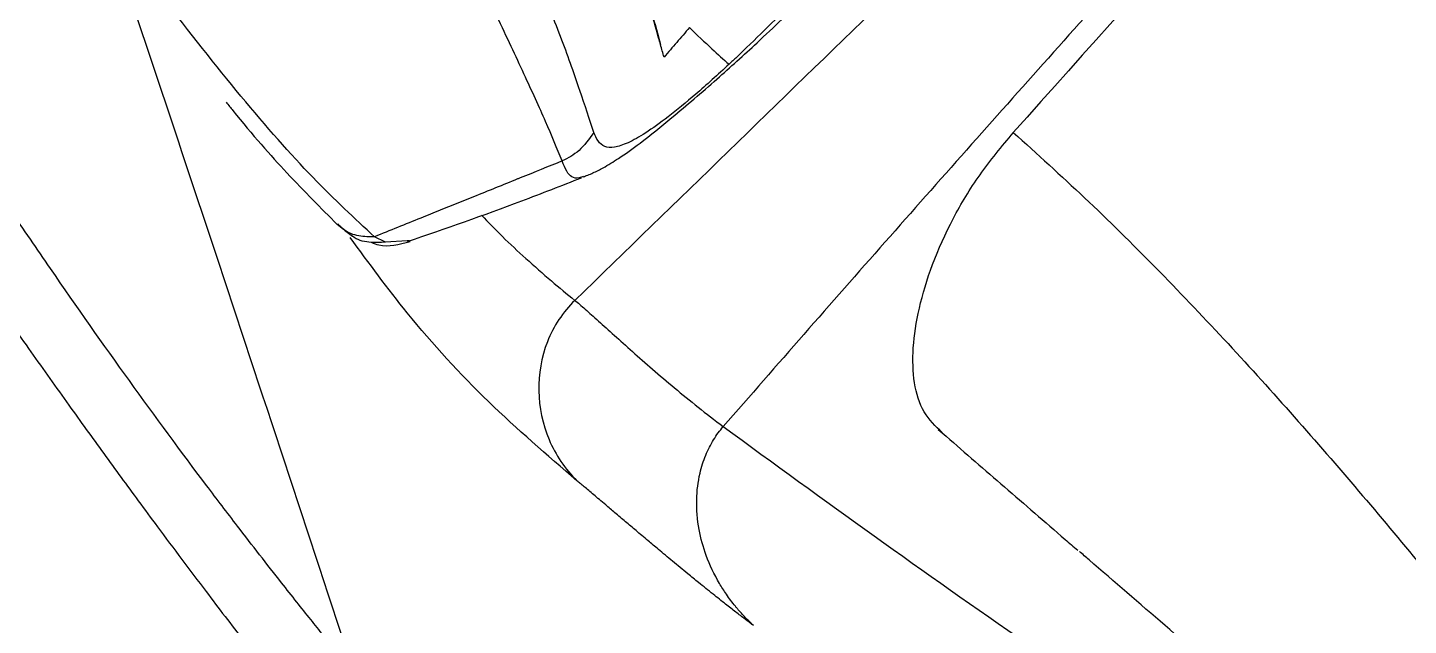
# Model space of a CAD drawing. Extents: x 525 to 613, y 487 to 635.
# Drawn here: x 533.003 to 535.733, y 574.967 to 576.148 of the extents above; entities that cross this region are included whole.
import ezdxf

# ---------------------------------------------------------------- set-up
doc = ezdxf.new("R2010")
doc.units = 0
doc.header["$MEASUREMENT"] = 0
doc.layers.add('1', color=4, linetype='Continuous')
doc.layers.add('STD TEST', color=3, linetype='Continuous')

# ---------------------------------------------------------------- blocks, each defined once
blk = doc.blocks.new('2023 VANGUARD')
at = {"layer": '1', "color": 3, "linetype": 'Continuous', "lineweight": 25}
for p, q in [((-34.8575, -16.8371), (-34.8618, -16.8386)), ((-35.3448, -16.9318), (-35.3323, -16.9415)), ((-35.3298, -16.9434), (-35.3145, -16.9552)), ((-35.2491, -16.9671), (-35.2708, -16.9565)), ((-35.2063, -16.9646), (-35.249, -16.9671)), ((-35.2018, -16.9643), (-35.2063, -16.9646))]:
    blk.add_line(p, q, dxfattribs=at)
for points, knots in [([(-26.2566, -9.0066), (-26.2864, -9.0326), (-26.3462, -9.0848), (-26.4359, -9.1634), (-26.5259, -9.2425), (-26.6162, -9.322), (-26.7068, -9.4021), (-26.7976, -9.4826), (-26.9625, -9.6292), (-27.2007, -9.8424), (-27.5634, -10.1702), (-27.9771, -10.5489), (-28.6449, -11.1694), (-29.5104, -11.9931), (-30.387, -12.8555), (-31.0802, -13.5544), (-31.5958, -14.0829), (-32.1064, -14.615), (-32.5004, -15.0325), (-32.7801, -15.3322), (-32.9483, -15.5135), (-33.1156, -15.6948), (-33.282, -15.8763), (-33.4475, -16.0578), (-33.6121, -16.2395), (-33.7759, -16.4212), (-33.9388, -16.6031), (-34.1008, -16.785), (-34.2619, -16.967), (-34.4222, -17.1491), (-34.5284, -17.2708), (-34.5815, -17.3315)], [0, 0, 0, 0, 0.010126, 0.020295, 0.030505, 0.040758, 0.051054, 0.061392, 0.071773, 0.107388, 0.142994, 0.196448, 0.250296, 0.375054, 0.500194, 0.562652, 0.625129, 0.687783, 0.750122, 0.771141, 0.792123, 0.813067, 0.833974, 0.854846, 0.875682, 0.896484, 0.917252, 0.937986, 0.958689, 0.97936, 1, 1, 1, 1]), ([(-26.5548, -9.3729), (-26.8823, -9.6598), (-27.5372, -10.2335), (-28.505, -11.1178), (-29.4609, -12.0181), (-30.4026, -12.9353), (-31.3297, -13.8678), (-32.2405, -14.8151), (-33.1358, -15.775), (-33.7174, -16.4252), (-34.0082, -16.7503)], [0, 0, 0, 0, 0.125, 0.25, 0.375, 0.5, 0.625, 0.75, 0.875, 1, 1, 1, 1]), ([(-36.0469, -13.3967), (-35.9903, -13.5351), (-35.877, -13.8122), (-35.7036, -14.2184), (-35.5285, -14.6144), (-35.3563, -14.9974), (-35.2098, -15.3151), (-35.0941, -15.5721), (-35.004, -15.7723), (-34.9265, -15.9585), (-34.8501, -16.1359), (-34.7903, -16.3078), (-34.7382, -16.4576), (-34.7163, -16.5368), (-34.7053, -16.5765)], [0, 0, 0, 0, 0.099304, 0.198802, 0.298385, 0.398317, 0.498406, 0.560917, 0.623789, 0.687365, 0.750255, 0.83339, 0.916532, 1, 1, 1, 1]), ([(-34.7055, -16.5768), (-34.7067, -16.5724), (-34.7136, -16.5478), (-34.7272, -16.499), (-34.7494, -16.4356), (-34.7741, -16.3698), (-34.7983, -16.3026), (-34.8285, -16.2211), (-34.8681, -16.1232), (-34.9195, -16.0075), (-34.9784, -15.8681), (-35.0436, -15.7193), (-35.1175, -15.554), (-35.1994, -15.3728), (-35.2891, -15.1764), (-35.3828, -14.9717), (-35.4776, -14.7616), (-35.5752, -14.5428), (-35.6643, -14.3414), (-35.7416, -14.1642), (-35.8089, -14.0078), (-35.8797, -13.841), (-35.9497, -13.675), (-36.0108, -13.5285), (-36.0456, -13.4413), (-36.0606, -13.4036)], [0, 0, 0, 0, 0.009738, 0.054602, 0.100033, 0.132056, 0.170263, 0.205637, 0.248795, 0.300159, 0.346151, 0.397485, 0.446642, 0.498592, 0.555879, 0.611205, 0.664279, 0.721091, 0.779345, 0.816197, 0.852883, 0.894557, 0.93795, 0.973138, 1, 1, 1, 1]), ([(-34.8375, -16.7507), (-34.846, -16.7241), (-34.8632, -16.6709), (-34.8984, -16.5706), (-34.947, -16.4518), (-35.0111, -16.3094), (-35.0933, -16.1421), (-35.1945, -15.9519), (-35.3102, -15.7414), (-35.4515, -15.4908), (-35.6176, -15.1991), (-35.8053, -14.8674), (-35.9961, -14.5247), (-36.1873, -14.1729), (-36.3771, -13.8145), (-36.5004, -13.5706), (-36.5621, -13.4488)], [0, 0, 0, 0, 0.062319, 0.124752, 0.187451, 0.250906, 0.314486, 0.37751, 0.44061, 0.503895, 0.587131, 0.669779, 0.75236, 0.835034, 0.917583, 1, 1, 1, 1]), ([(-34.8997, -16.8066), (-34.91, -16.7817), (-34.9308, -16.7319), (-34.9737, -16.6377), (-35.027, -16.524), (-35.0943, -16.3865), (-35.1762, -16.2228), (-35.2757, -16.0342), (-35.3878, -15.8229), (-35.5239, -15.5685), (-35.6831, -15.2695), (-35.8626, -14.9278), (-36.045, -14.5738), (-36.2284, -14.2102), (-36.4113, -13.84), (-36.5319, -13.5889), (-36.5921, -13.4634)], [0, 0, 0, 0, 0.06234, 0.124818, 0.187363, 0.250453, 0.313852, 0.376637, 0.439459, 0.502671, 0.586016, 0.668823, 0.751617, 0.834542, 0.917364, 1, 1, 1, 1]), ([(-35.2708, -16.9565), (-35.3101, -16.9202), (-35.3889, -16.8474), (-35.5325, -16.6847), (-35.6877, -16.4876), (-35.8527, -16.2569), (-36.0249, -15.9969), (-36.2028, -15.7099), (-36.3847, -15.3995), (-36.5699, -15.0691), (-36.7581, -14.7212), (-36.9497, -14.3568), (-37.1445, -13.9799), (-37.2786, -13.7198), (-37.3456, -13.59)], [0, 0, 0, 0, 0.083648, 0.167746, 0.251461, 0.334457, 0.417447, 0.500935, 0.584376, 0.667337, 0.750217, 0.833366, 0.916826, 1, 1, 1, 1]), ([(-35.3111, -17.8186), (-35.317, -17.8114), (-35.3296, -17.796), (-35.3498, -17.7712), (-35.3724, -17.7433), (-35.3975, -17.712), (-35.4251, -17.6774), (-35.4731, -17.6168), (-35.5324, -17.5405), (-35.6322, -17.4094), (-35.7549, -17.243), (-35.8852, -17.058), (-35.9908, -16.9029), (-36.0706, -16.7831), (-36.1505, -16.6606), (-36.218, -16.5549), (-36.2976, -16.4284), (-36.3821, -16.2913), (-36.4733, -16.1397), (-36.5449, -16.0184), (-36.604, -15.917), (-36.661, -15.8178), (-36.7179, -15.7176), (-36.7746, -15.6165), (-36.8312, -15.5144), (-36.8876, -15.4113), (-36.9439, -15.3073), (-37, -15.2024), (-37.0561, -15.0969), (-37.1119, -14.9908), (-37.1676, -14.8843), (-37.223, -14.7774), (-37.2783, -14.6704), (-37.3333, -14.563), (-37.3883, -14.4554), (-37.443, -14.3476), (-37.4975, -14.2395), (-37.5519, -14.1311), (-37.6062, -14.0225), (-37.6602, -13.9136), (-37.7141, -13.8045), (-37.7499, -13.7315), (-37.7678, -13.6951)], [0, 0, 0, 0, 0.007926, 0.016871, 0.026832, 0.037806, 0.049788, 0.062777, 0.099729, 0.125175, 0.187485, 0.249927, 0.28131, 0.312739, 0.344139, 0.375412, 0.392194, 0.43765, 0.47489, 0.499744, 0.522359, 0.544981, 0.56762, 0.590283, 0.612981, 0.635721, 0.658518, 0.681357, 0.704219, 0.727082, 0.749924, 0.77273, 0.795508, 0.818263, 0.841001, 0.863724, 0.886437, 0.909145, 0.931851, 0.95456, 0.977275, 1, 1, 1, 1]), ([(-37.9793, -13.8079), (-37.9695, -13.8263), (-37.9498, -13.8632), (-37.9202, -13.9185), (-37.8906, -13.9737), (-37.8609, -14.0288), (-37.8312, -14.0838), (-37.8015, -14.1388), (-37.7717, -14.1937), (-37.7418, -14.2486), (-37.712, -14.3034), (-37.682, -14.3581), (-37.6521, -14.4127), (-37.622, -14.4673), (-37.592, -14.5218), (-37.5619, -14.5762), (-37.5317, -14.6305), (-37.5016, -14.6848), (-37.4713, -14.739), (-37.441, -14.7932), (-37.4107, -14.8473), (-37.3804, -14.9012), (-37.35, -14.9552), (-37.2741, -15.0894), (-37.1524, -15.3025), (-36.9842, -15.5903), (-36.8151, -15.8719), (-36.6761, -16.0963), (-36.568, -16.2673), (-36.4906, -16.388), (-36.4133, -16.507), (-36.3358, -16.6244), (-36.2584, -16.7402), (-36.1809, -16.8543), (-36.1034, -16.9665), (-36.0264, -17.0765), (-35.9499, -17.1838), (-35.8766, -17.287), (-35.8174, -17.3694), (-35.7717, -17.432), (-35.7363, -17.4802), (-35.68, -17.5563), (-35.6228, -17.6325), (-35.5662, -17.7068), (-35.5289, -17.7553), (-35.4919, -17.8031), (-35.4553, -17.85), (-35.419, -17.8962), (-35.383, -17.9417), (-35.3593, -17.9713), (-35.3475, -17.9861)], [0, 0, 0, 0, 0.0113745, 0.022746, 0.034115, 0.0454821, 0.0568477, 0.0682124, 0.0795766, 0.0909411, 0.1023062, 0.1136726, 0.1250407, 0.1364112, 0.1477847, 0.1591617, 0.1705427, 0.1819284, 0.1933194, 0.2047163, 0.2161196, 0.22753, 0.2389481, 0.2503757, 0.3129685, 0.3755505, 0.4379, 0.5001364, 0.5284459, 0.5567746, 0.585143, 0.6135729, 0.6420874, 0.6707089, 0.6994542, 0.7282517, 0.7569778, 0.7856753, 0.812432, 0.8257975, 0.8391581, 0.8540981, 0.8925988, 0.9078831, 0.9231819, 0.9384982, 0.9538352, 0.9691959, 0.9845832, 1, 1, 1, 1]), ([(-34.8748, -17.0821), (-34.4706, -16.6899), (-34.0524, -16.2841), (-33.6359, -15.8747), (-33.6219, -15.861)], [0, 0, 0, 0, 0.966496, 1, 1, 1, 1]), ([(-35.3111, -17.8186), (-35.4025, -17.5408), (-35.5629, -17.0531), (-35.7256, -16.5663), (-35.7956, -16.3569)], [0, 0, 0, 0, 0.569716, 1, 1, 1, 1]), ([(-34.8582, -16.838), (-34.8552, -16.8369), (-34.8479, -16.8342), (-34.8352, -16.8287), (-34.8156, -16.8187), (-34.7859, -16.8005), (-34.7411, -16.7684), (-34.6769, -16.7163), (-34.5974, -16.6485), (-34.5076, -16.5672), (-34.4067, -16.4712), (-34.3353, -16.3976), (-34.2953, -16.3565)], [0, 0, 0, 0, 0.0146845, 0.0349553, 0.0778289, 0.1419067, 0.2242246, 0.3377929, 0.4871708, 0.6197118, 0.7871194, 1, 1, 1, 1]), ([(-34.3065, -16.3492), (-34.3521, -16.3977), (-34.4341, -16.4851), (-34.519, -16.5668), (-34.5567, -16.6033)], [0, 0, 0, 0, 0.554846, 1, 1, 1, 1]), ([(-34.6483, -16.5432), (-34.6567, -16.5529), (-34.6734, -16.5724), (-34.6902, -16.5919), (-34.6986, -16.6016)], [0, 0, 0, 0, 0.499997, 1, 1, 1, 1]), ([(-34.6483, -16.5432), (-34.6334, -16.5574), (-34.6068, -16.5828), (-34.5813, -16.6057), (-34.5701, -16.6157)], [0, 0, 0, 0, 0.560571, 1, 1, 1, 1]), ([(-34.6986, -16.6016), (-34.6997, -16.5975), (-34.702, -16.5894), (-34.7043, -16.581), (-34.7055, -16.5768)], [0, 0, 0, 0, 0.501851, 1, 1, 1, 1]), ([(-34.5701, -16.6157), (-34.5923, -16.636), (-34.6338, -16.6739), (-34.69, -16.7199), (-34.7357, -16.7526), (-34.7712, -16.7725), (-34.7979, -16.7809), (-34.8243, -16.7792), (-34.8321, -16.7623), (-34.8375, -16.7507)], [0, 0, 0, 0, 0.146336, 0.274476, 0.391484, 0.504322, 0.618702, 0.738433, 1, 1, 1, 1]), ([(-34.5567, -16.6033), (-34.5593, -16.6056), (-34.5637, -16.6098), (-34.5682, -16.6139), (-34.5701, -16.6157)], [0, 0, 0, 0, 0.563543, 1, 1, 1, 1]), ([(-35.5641, -16.6905), (-35.5596, -16.6961), (-35.5159, -16.7509), (-35.4393, -16.8373), (-35.3767, -16.8998), (-35.3445, -16.932)], [0, 0, 0, 0, 0.052008, 0.512102, 1, 1, 1, 1]), ([(-34.8375, -16.7507), (-34.8469, -16.7636), (-34.8658, -16.7895), (-34.8883, -16.8009), (-34.8997, -16.8066)], [0, 0, 0, 0, 0.4969834, 1, 1, 1, 1]), ([(-34.1487, -17.3435), (-34.1617, -17.3308), (-34.1882, -17.305), (-34.2119, -17.2269), (-34.2026, -17.1015), (-34.149, -16.9536), (-34.0766, -16.8331), (-34.031, -16.778), (-34.0081, -16.7504)], [0, 0, 0, 0, 0.121993, 0.249166, 0.502451, 0.760477, 0.880152, 1, 1, 1, 1]), ([(-34.0082, -16.7503), (-33.961, -16.7929), (-33.8662, -16.8784), (-33.7272, -17.0159), (-33.5917, -17.1577), (-33.4606, -17.3027), (-33.3333, -17.4489), (-33.2093, -17.5971), (-33.0865, -17.7446), (-33.0049, -17.8429), (-32.9644, -17.8919)], [0, 0, 0, 0, 0.125802, 0.252959, 0.378856, 0.503914, 0.62857, 0.751899, 0.876634, 1, 1, 1, 1]), ([(-34.8997, -16.8066), (-34.9273, -16.8178), (-34.9568, -16.8297), (-35.0153, -16.8533), (-35.068, -16.8746), (-35.1318, -16.9003), (-35.1972, -16.9267), (-35.2404, -16.9441), (-35.2709, -16.9565)], [0, 0, 0, 0, 0.223794, 0.237965, 0.472855, 0.650369, 0.753444, 1, 1, 1, 1]), ([(-34.8618, -16.8386), (-34.8634, -16.8392), (-34.8715, -16.8422), (-34.8811, -16.8387), (-34.8919, -16.8281), (-34.897, -16.814), (-34.8997, -16.8066)], [0, 0, 0, 0, 0.068122, 0.3572884, 0.6603239, 1, 1, 1, 1]), ([(-35.2059, -16.966), (-35.1304, -16.9399), (-35.0151, -16.9001), (-34.9008, -16.8552), (-34.8614, -16.8397)], [0, 0, 0, 0, 0.6549221, 1, 1, 1, 1]), ([(-35.0595, -16.9139), (-35.0458, -16.9281), (-35.0174, -16.9575), (-34.9708, -17.0002), (-34.9233, -17.0424), (-34.8904, -17.0694), (-34.8748, -17.0821)], [0, 0, 0, 0, 0.236855, 0.490892, 0.759574, 1, 1, 1, 1]), ([(-35.2708, -16.9565), (-35.2811, -16.9565), (-35.3024, -16.9566), (-35.3283, -16.9467), (-35.3397, -16.935), (-35.3436, -16.931)], [0, 0, 0, 0, 0.383157, 0.787983, 1, 1, 1, 1]), ([(-34.8707, -17.4385), (-34.9298, -17.3876), (-35.0481, -17.2859), (-35.1967, -17.1245), (-35.2818, -17.0084), (-35.3187, -16.958)], [0, 0, 0, 0, 0.36122, 0.72244, 1, 1, 1, 1]), ([(-35.2491, -16.9671), (-35.2599, -16.9678), (-35.2823, -16.9691), (-35.3058, -16.9629), (-35.3145, -16.9551), (-35.3147, -16.955)], [0, 0, 0, 0, 0.481215, 0.993237, 1, 1, 1, 1]), ([(-35.2773, -16.9673), (-35.2723, -16.9693), (-35.2495, -16.9786), (-35.222, -16.9714), (-35.2005, -16.9658)], [0, 0, 0, 0, 0.21968, 1, 1, 1, 1]), ([(-34.8748, -17.0821), (-34.8866, -17.0936), (-34.9078, -17.1191), (-34.9383, -17.178), (-34.9524, -17.2609), (-34.9351, -17.3431), (-34.9036, -17.4014), (-34.8824, -17.4269), (-34.8707, -17.4385)], [0, 0, 0, 0, 0.125, 0.25, 0.5, 0.75, 0.875, 1, 1, 1, 1]), ([(-34.8748, -17.0821), (-34.869, -17.0868), (-34.8552, -17.0986), (-34.8288, -17.1222), (-34.7974, -17.1506), (-34.7496, -17.1936), (-34.68, -17.2543), (-34.6156, -17.306), (-34.5815, -17.3315), (-34.5815, -17.3315), (-34.5815, -17.3315), (-34.5815, -17.3315)], [0, 0, 0, 0, 0.125, 0.25, 0.375, 0.5, 0.75, 1, 1, 1, 1.000001, 1.000001, 1.000001, 1.000001]), ([(-34.5219, -17.7243), (-34.5248, -17.7216), (-34.5302, -17.7165), (-34.5376, -17.709), (-34.544, -17.7023), (-34.5493, -17.6963), (-34.5538, -17.6911), (-34.5627, -17.6804), (-34.5749, -17.6642), (-34.5956, -17.6316), (-34.6158, -17.5892), (-34.6312, -17.5333), (-34.6359, -17.4779), (-34.6306, -17.4344), (-34.6227, -17.4055), (-34.6165, -17.3884), (-34.6092, -17.3724), (-34.6009, -17.3576), (-34.5918, -17.3439), (-34.5849, -17.3356), (-34.5815, -17.3315)], [0, 0, 0, 0, 0.026783, 0.050753, 0.07191, 0.090253, 0.105783, 0.118499, 0.185687, 0.244168, 0.382623, 0.505266, 0.640455, 0.761844, 0.805173, 0.846944, 0.887229, 0.926107, 0.963665, 1, 1, 1, 1]), ([(-34.5815, -17.3315), (-34.3829, -17.4761), (-33.9856, -17.7651), (-33.3603, -18.1665), (-32.7137, -18.5439), (-32.0445, -18.8953), (-31.352, -19.2192), (-30.7792, -19.4642), (-30.4297, -19.5916), (-30.326, -19.6294)], [0, 0, 0, 0, 0.1557167, 0.3114334, 0.4671502, 0.6228669, 0.7785836, 0.9343003, 1, 1, 1, 1]), ([(-34.1565, -17.3372), (-34.1513, -17.3417), (-34.108, -17.3793), (-34.0244, -17.4517), (-33.9378, -17.5267), (-33.8892, -17.5686), (-33.8809, -17.5758)], [0, 0, 0, 0, 0.057068, 0.477106, 0.910612, 1, 1, 1, 1]), ([(-34.5219, -17.7243), (-34.5274, -17.7202), (-34.539, -17.7115), (-34.5573, -17.6975), (-34.5784, -17.6811), (-34.603, -17.6616), (-34.6279, -17.6416), (-34.6548, -17.6197), (-34.6814, -17.5978), (-34.7076, -17.576), (-34.7317, -17.5558), (-34.7534, -17.5375), (-34.7753, -17.519), (-34.7953, -17.502), (-34.8124, -17.4875), (-34.8262, -17.4757), (-34.8375, -17.4662), (-34.8475, -17.4577), (-34.8564, -17.4502), (-34.8642, -17.4438), (-34.8685, -17.4402), (-34.8707, -17.4385)], [0, 0, 0, 0, 0.037105, 0.078795, 0.125, 0.182546, 0.250002, 0.300962, 0.375009, 0.446621, 0.500005, 0.565521, 0.625018, 0.689497, 0.750004, 0.794673, 0.83809, 0.880293, 0.921319, 0.961208, 1, 1, 1, 1]), ([(-33.2336, -18.1307), (-33.3414, -18.0387), (-33.551, -17.8598), (-33.7657, -17.6751), (-33.8711, -17.5838), (-33.8775, -17.5782)], [0, 0, 0, 0, 0.498304, 0.969201, 1, 1, 1, 1])]:
    blk.add_open_spline(points, degree=3, knots=knots, dxfattribs=at)
blk = doc.blocks.new('2026 Vanguard')
at = {"layer": 'STD TEST', "color": 1}
blk.add_blockref('2023 VANGUARD', (44.1613, 88.209), dxfattribs=at)

msp = doc.modelspace()

# ---------------------------------------------------------------- block references
at = {"layer": '1'}
msp.add_blockref('2026 Vanguard', (524.7985, 504.4821), dxfattribs=at)

doc.saveas('drawing.dxf')
